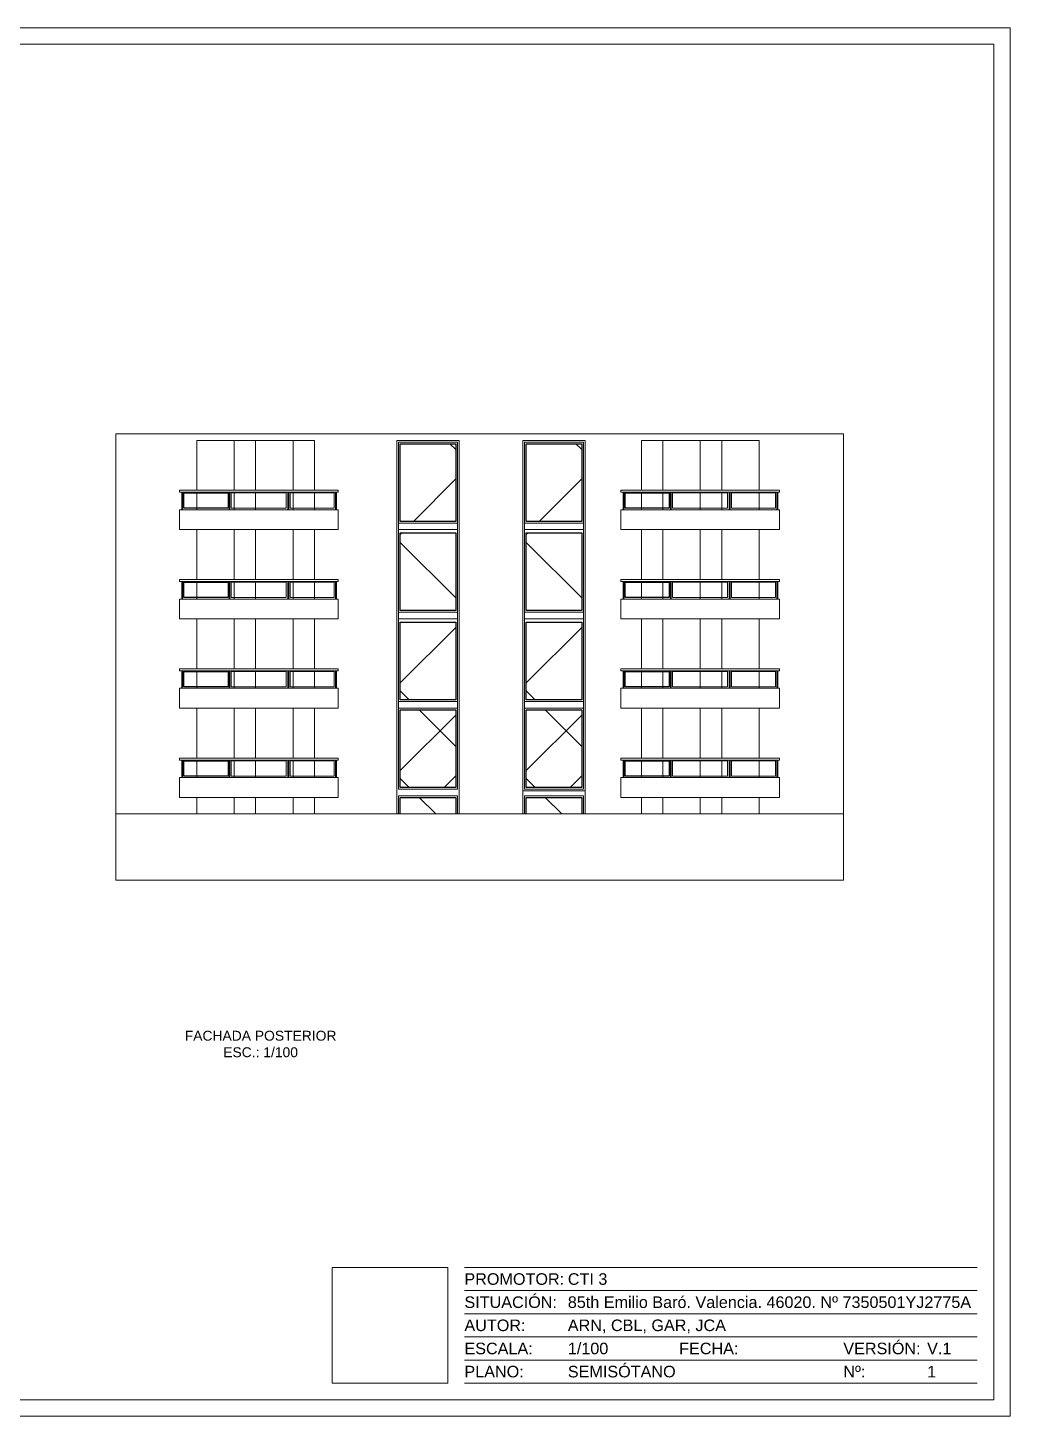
# Model space of a CAD drawing. Header units: metres. Extents: x -2 to 3328848, y -2 to 2725060.
# Drawn here: x 1664612.4 to 1664909.4, y 1363362.5 to 1363782.5 of the extents above; entities that cross this region are included whole.
import ezdxf
from ezdxf.enums import TextEntityAlignment as Align

# ---------------------------------------------------------------- set-up
doc = ezdxf.new("R2010")
doc.units = ezdxf.units.M
doc.layers.get('0').update_dxf_attribs({"color": 253, "lineweight": 0})
doc.layers.add('CAJETIN', color=7, linetype='Continuous', lineweight=0, true_color=0x000000)
doc.layers.add('DRAW', color=253, linetype='Continuous', lineweight=0)
doc.layers.add('ventanas', color=253, linetype='Continuous', lineweight=30)
doc.styles.get("Standard").update_dxf_attribs({"font": 'arial.ttf'})
picture_1 = doc.add_image_def('image1.png', size_in_pixel=(477, 477))
pattern_1 = [(45, (1644129.69, 1347351.314), (-22.45064, 22.45064), []), (135, (1644129.69, 1347351.314), (-22.45064, -22.45064), [])]
pattern_2 = [(45, (1644091.62, 1347351.314), (-22.45064, 22.45064), []), (135, (1644091.62, 1347351.314), (-22.45064, -22.45064), [])]

# ---------------------------------------------------------------- blocks, each defined once
blk = doc.blocks.new('*U96')
for p, q in [((-10, 45), (-165, 45)), ((-10, 38), (-165, 38)), ((-10, 31), (-165, 31)), ((-10, 24), (-165, 24)), ((-10, 17), (-165, 17)), ((-10, 10), (-165, 10))]:
    blk.add_line(p, q)
for points in [[(-594, 0), (0, 0), (0, 420), (-594, 420)], [(-589, 5), (-5, 5), (-5, 415), (-589, 415)], [(-170, 45), (-205, 45), (-205, 10), (-170, 10)]]:
    blk.add_lwpolyline(points, close=True)
for s, p in [('PROMOTOR:', (-165, 41.5)), ('SITUACIÓN:', (-165, 34.5)), ('AUTOR:', (-165, 27.5)), ('ESCALA:', (-165, 20.5)), ('FECHA:', (-100.09, 20.5)), ('VERSIÓN:', (-50.46, 20.5)), ('PLANO:', (-165, 13.5)), ('Nº:', (-50.46, 13.5))]:
    blk.add_text(s, height=3.5).set_placement(p, align=Align.MIDDLE_LEFT)
at = {"lineweight": 30, "flags": 104}
blk.add_attdef('NOMBRE_PROYECTO', text='', height=5, dxfattribs=at).set_placement((-165, 63.27), align=Align.TOP_LEFT)
for tag, p in [('PROMOTOR', (-133.74, 41.5)), ('SITUACION', (-133.74, 34.5)), ('AUTOR', (-133.74, 27.5)), ('1/X', (-133.74, 20.5)), ('XX/XX/XXXX', (-80.02, 20.5)), ('V.X', (-25.12, 20.5)), ('NOMBRE_PLANO', (-133.74, 13.5)), ('X', (-25.12, 13.48))]:
    blk.add_attdef(tag, text='', height=3.5).set_placement(p, align=Align.MIDDLE_LEFT)

msp = doc.modelspace()

# ---------------------------------------------------------------- hatches: boundary and pattern name
h = msp.add_hatch()
h.set_pattern_fill('ANSI37', color=256, scale=10)
h.set_pattern_definition(pattern_2)
h.paths.add_polyline_path([(1664724.987, 1363629.718), (1664724.987, 1363606.218), (1664741.768, 1363606.218), (1664741.768, 1363629.718)])
h.paths.add_polyline_path([(1664741.768, 1363633.218), (1664741.768, 1363656.718), (1664724.987, 1363656.718), (1664724.987, 1363633.218)])
h = msp.add_hatch()
h.set_pattern_fill('ANSI37', color=256, scale=10)
h.set_pattern_definition(pattern_1)
h.paths.add_polyline_path([(1664763.057, 1363629.718), (1664763.057, 1363606.218), (1664779.838, 1363606.218), (1664779.838, 1363629.718)])
h.paths.add_polyline_path([(1664779.838, 1363633.218), (1664779.838, 1363656.718), (1664763.057, 1363656.718), (1664763.057, 1363633.218)])
h = msp.add_hatch()
h.set_pattern_fill('ANSI37', color=256, scale=10)
h.set_pattern_definition(pattern_2)
h.paths.add_polyline_path([(1664724.987, 1363576.218), (1664724.987, 1363552.718), (1664741.768, 1363552.718), (1664741.768, 1363576.218)])
h.paths.add_polyline_path([(1664741.768, 1363579.218), (1664741.768, 1363602.718), (1664724.987, 1363602.718), (1664724.987, 1363579.218)])
h = msp.add_hatch()
h.set_pattern_fill('ANSI37', color=256, scale=10)
h.set_pattern_definition(pattern_1)
h.paths.add_polyline_path([(1664763.057, 1363576.218), (1664763.057, 1363552.718), (1664779.838, 1363552.718), (1664779.838, 1363576.218)])
h.paths.add_polyline_path([(1664779.838, 1363579.218), (1664779.838, 1363602.718), (1664763.057, 1363602.718), (1664763.057, 1363579.218)])
h = msp.add_hatch()
h.set_pattern_fill('ANSI37', color=256, scale=10)
h.set_pattern_definition([(45, (1644091.62, 1347324.814), (-22.45064, 22.45064), []), (135, (1644091.62, 1347324.814), (-22.45064, -22.45064), [])])
h.paths.add_polyline_path([(1664741.768, 1363576.218), (1664724.987, 1363576.218), (1664724.987, 1363552.718), (1664741.768, 1363552.718)])
h.paths.add_polyline_path([(1664724.987, 1363544.718), (1664741.768, 1363544.718), (1664741.768, 1363549.718), (1664724.987, 1363549.718)])
h = msp.add_hatch()
h.set_pattern_fill('ANSI37', color=256, scale=10)
h.set_pattern_definition([(45, (1644129.69, 1347324.814), (-22.45064, 22.45064), []), (135, (1644129.69, 1347324.814), (-22.45064, -22.45064), [])])
h.paths.add_polyline_path([(1664779.838, 1363576.218), (1664763.057, 1363576.218), (1664763.057, 1363552.718), (1664779.838, 1363552.718)])
h.paths.add_polyline_path([(1664763.057, 1363544.718), (1664779.838, 1363544.718), (1664779.838, 1363549.718), (1664763.057, 1363549.718)])

# ---------------------------------------------------------------- linework, layer by layer
for p, q in [((1664638.959, 1363659.718), (1664638.959, 1363524.718)), ((1664858.959, 1363659.718), (1664638.959, 1363659.718)), ((1664699.066, 1363657.718), (1664663.477, 1363657.718)), ((1664663.477, 1363657.718), (1664663.477, 1363642.618)), ((1664699.066, 1363657.718), (1664699.066, 1363642.618)), ((1664833.457, 1363657.716), (1664797.868, 1363657.718)), ((1664797.868, 1363657.718), (1664797.868, 1363642.618)), ((1664833.457, 1363657.716), (1664833.457, 1363642.618)), ((1664858.959, 1363524.718), (1664858.959, 1363659.718)), ((1664658.256, 1363642.618), (1664706.256, 1363642.618)), ((1664658.256, 1363642.618), (1664658.256, 1363642.01)), ((1664658.256, 1363642.01), (1664706.256, 1363642.01)), ((1664658.922, 1363636.718), (1664658.922, 1363641.823)), ((1664659.172, 1363641.823), (1664658.922, 1363641.823)), ((1664659.012, 1363641.823), (1664659.012, 1363642.01)), ((1664659.098, 1363641.823), (1664659.098, 1363642.01)), ((1664659.172, 1363641.823), (1664659.172, 1363636.718)), ((1664663.477, 1363642.01), (1664663.477, 1363636.718)), ((1664673.239, 1363636.718), (1664673.239, 1363641.823)), ((1664673.489, 1363641.823), (1664673.239, 1363641.823)), ((1664673.329, 1363641.823), (1664673.329, 1363642.01)), ((1664673.416, 1363641.823), (1664673.416, 1363642.01)), ((1664673.489, 1363641.823), (1664673.489, 1363636.718)), ((1664691.034, 1363636.718), (1664691.034, 1363641.823)), ((1664691.284, 1363641.823), (1664691.034, 1363641.823)), ((1664691.124, 1363641.823), (1664691.124, 1363642.01)), ((1664691.21, 1363641.823), (1664691.21, 1363642.01)), ((1664691.284, 1363641.823), (1664691.284, 1363636.718)), ((1664699.066, 1363642.01), (1664699.066, 1363636.718)), ((1664705.443, 1363636.718), (1664705.443, 1363641.823)), ((1664705.693, 1363641.823), (1664705.443, 1363641.823)), ((1664705.533, 1363641.823), (1664705.533, 1363642.01)), ((1664705.62, 1363641.823), (1664705.62, 1363642.01)), ((1664705.693, 1363641.823), (1664705.693, 1363636.718)), ((1664706.256, 1363642.618), (1664706.256, 1363642.01)), ((1664791.662, 1363642.618), (1664839.662, 1363642.618)), ((1664791.662, 1363642.618), (1664791.662, 1363642.01)), ((1664791.662, 1363642.01), (1664839.662, 1363642.01)), ((1664792.328, 1363636.718), (1664792.328, 1363641.823)), ((1664792.578, 1363641.823), (1664792.328, 1363641.823)), ((1664792.418, 1363641.823), (1664792.418, 1363642.01)), ((1664792.504, 1363641.823), (1664792.504, 1363642.01)), ((1664792.578, 1363641.823), (1664792.578, 1363636.718)), ((1664797.868, 1363642.01), (1664797.868, 1363636.718)), ((1664806.646, 1363636.718), (1664806.646, 1363641.823)), ((1664806.896, 1363641.823), (1664806.646, 1363641.823)), ((1664806.735, 1363641.823), (1664806.735, 1363642.01)), ((1664806.822, 1363641.823), (1664806.822, 1363642.01)), ((1664806.896, 1363641.823), (1664806.896, 1363636.718)), ((1664824.44, 1363636.718), (1664824.44, 1363641.823)), ((1664824.69, 1363641.823), (1664824.44, 1363641.823)), ((1664824.53, 1363641.823), (1664824.53, 1363642.01)), ((1664824.617, 1363641.823), (1664824.617, 1363642.01)), ((1664824.69, 1363641.823), (1664824.69, 1363636.718)), ((1664833.457, 1363642.01), (1664833.457, 1363636.718)), ((1664838.849, 1363636.718), (1664838.849, 1363641.823)), ((1664839.099, 1363641.823), (1664838.849, 1363641.823)), ((1664838.939, 1363641.823), (1664838.939, 1363642.01)), ((1664839.026, 1363641.823), (1664839.026, 1363642.01)), ((1664839.099, 1363641.823), (1664839.099, 1363636.718)), ((1664839.662, 1363642.618), (1664839.662, 1363642.01)), ((1664658.256, 1363636.718), (1664706.256, 1363636.718)), ((1664658.256, 1363636.718), (1664658.256, 1363630.718)), ((1664706.256, 1363636.718), (1664706.256, 1363630.718)), ((1664791.662, 1363636.718), (1664839.662, 1363636.718)), ((1664791.662, 1363636.718), (1664791.662, 1363630.718)), ((1664839.662, 1363636.718), (1664839.662, 1363630.718)), ((1664724.487, 1363632.718), (1664742.268, 1363632.718)), ((1664762.557, 1363632.718), (1664780.338, 1363632.718)), ((1664658.256, 1363630.718), (1664706.256, 1363630.718)), ((1664663.477, 1363630.718), (1664663.477, 1363615.618)), ((1664699.066, 1363630.718), (1664699.066, 1363615.618)), ((1664724.487, 1363630.718), (1664742.268, 1363630.718)), ((1664762.557, 1363630.718), (1664780.338, 1363630.718)), ((1664791.662, 1363630.718), (1664839.662, 1363630.718)), ((1664797.868, 1363630.718), (1664797.868, 1363615.618)), ((1664833.457, 1363630.716), (1664833.457, 1363615.618)), ((1664658.256, 1363615.618), (1664706.256, 1363615.618)), ((1664658.256, 1363615.618), (1664658.256, 1363615.01)), ((1664658.256, 1363615.01), (1664706.256, 1363615.01)), ((1664658.922, 1363609.718), (1664658.922, 1363614.823)), ((1664659.172, 1363614.823), (1664658.922, 1363614.823)), ((1664659.012, 1363614.823), (1664659.012, 1363615.01)), ((1664659.098, 1363614.823), (1664659.098, 1363615.01)), ((1664659.172, 1363614.823), (1664659.172, 1363609.718)), ((1664663.477, 1363615.01), (1664663.477, 1363609.718)), ((1664673.239, 1363609.718), (1664673.239, 1363614.823)), ((1664673.489, 1363614.823), (1664673.239, 1363614.823)), ((1664673.329, 1363614.823), (1664673.329, 1363615.01)), ((1664673.416, 1363614.823), (1664673.416, 1363615.01)), ((1664673.489, 1363614.823), (1664673.489, 1363609.718)), ((1664691.034, 1363609.718), (1664691.034, 1363614.823)), ((1664691.284, 1363614.823), (1664691.034, 1363614.823)), ((1664691.124, 1363614.823), (1664691.124, 1363615.01)), ((1664691.21, 1363614.823), (1664691.21, 1363615.01)), ((1664691.284, 1363614.823), (1664691.284, 1363609.718)), ((1664699.066, 1363615.01), (1664699.066, 1363609.718)), ((1664705.443, 1363609.718), (1664705.443, 1363614.823)), ((1664705.693, 1363614.823), (1664705.443, 1363614.823)), ((1664705.533, 1363614.823), (1664705.533, 1363615.01)), ((1664705.62, 1363614.823), (1664705.62, 1363615.01)), ((1664705.693, 1363614.823), (1664705.693, 1363609.718)), ((1664706.256, 1363615.618), (1664706.256, 1363615.01)), ((1664791.662, 1363615.618), (1664839.662, 1363615.618)), ((1664791.662, 1363615.618), (1664791.662, 1363615.01)), ((1664791.662, 1363615.01), (1664839.662, 1363615.01)), ((1664792.328, 1363609.718), (1664792.328, 1363614.823)), ((1664792.578, 1363614.823), (1664792.328, 1363614.823)), ((1664792.418, 1363614.823), (1664792.418, 1363615.01)), ((1664792.504, 1363614.823), (1664792.504, 1363615.01)), ((1664792.578, 1363614.823), (1664792.578, 1363609.718)), ((1664797.868, 1363615.01), (1664797.868, 1363609.718)), ((1664806.646, 1363609.718), (1664806.646, 1363614.823)), ((1664806.896, 1363614.823), (1664806.646, 1363614.823)), ((1664806.735, 1363614.823), (1664806.735, 1363615.01)), ((1664806.822, 1363614.823), (1664806.822, 1363615.01)), ((1664806.896, 1363614.823), (1664806.896, 1363609.718)), ((1664824.44, 1363609.718), (1664824.44, 1363614.823)), ((1664824.69, 1363614.823), (1664824.44, 1363614.823)), ((1664824.53, 1363614.823), (1664824.53, 1363615.01)), ((1664824.617, 1363614.823), (1664824.617, 1363615.01)), ((1664824.69, 1363614.823), (1664824.69, 1363609.718)), ((1664833.457, 1363615.01), (1664833.457, 1363609.718)), ((1664838.849, 1363609.718), (1664838.849, 1363614.823)), ((1664839.099, 1363614.823), (1664838.849, 1363614.823)), ((1664838.939, 1363614.823), (1664838.939, 1363615.01)), ((1664839.026, 1363614.823), (1664839.026, 1363615.01)), ((1664839.099, 1363614.823), (1664839.099, 1363609.718)), ((1664839.662, 1363615.618), (1664839.662, 1363615.01)), ((1664658.256, 1363609.718), (1664706.256, 1363609.718)), ((1664658.256, 1363609.718), (1664658.256, 1363603.718)), ((1664706.256, 1363609.718), (1664706.256, 1363603.718)), ((1664724.487, 1363605.718), (1664742.268, 1363605.718)), ((1664762.557, 1363605.718), (1664780.338, 1363605.718)), ((1664791.662, 1363609.718), (1664839.662, 1363609.718)), ((1664791.662, 1363609.718), (1664791.662, 1363603.718)), ((1664839.662, 1363609.718), (1664839.662, 1363603.718)), ((1664658.256, 1363603.718), (1664706.256, 1363603.718)), ((1664663.477, 1363603.718), (1664663.477, 1363588.618)), ((1664699.066, 1363603.718), (1664699.066, 1363588.618)), ((1664724.487, 1363603.718), (1664742.268, 1363603.718)), ((1664762.557, 1363603.718), (1664780.338, 1363603.718)), ((1664791.662, 1363603.718), (1664839.662, 1363603.718)), ((1664797.87, 1363603.718), (1664797.87, 1363588.618)), ((1664833.46, 1363603.718), (1664833.46, 1363588.618)), ((1664658.256, 1363588.618), (1664706.256, 1363588.618)), ((1664658.256, 1363588.618), (1664658.256, 1363588.01)), ((1664658.256, 1363588.01), (1664706.256, 1363588.01)), ((1664658.922, 1363582.718), (1664658.922, 1363587.823)), ((1664659.172, 1363587.823), (1664658.922, 1363587.823)), ((1664659.012, 1363587.823), (1664659.012, 1363588.01)), ((1664659.098, 1363587.823), (1664659.098, 1363588.01)), ((1664659.172, 1363587.823), (1664659.172, 1363582.718)), ((1664663.477, 1363588.01), (1664663.477, 1363582.718)), ((1664673.239, 1363582.718), (1664673.239, 1363587.823)), ((1664673.489, 1363587.823), (1664673.239, 1363587.823)), ((1664673.329, 1363587.823), (1664673.329, 1363588.01)), ((1664673.416, 1363587.823), (1664673.416, 1363588.01)), ((1664673.489, 1363587.823), (1664673.489, 1363582.718)), ((1664691.034, 1363582.718), (1664691.034, 1363587.823)), ((1664691.284, 1363587.823), (1664691.034, 1363587.823)), ((1664691.124, 1363587.823), (1664691.124, 1363588.01)), ((1664691.21, 1363587.823), (1664691.21, 1363588.01)), ((1664691.284, 1363587.823), (1664691.284, 1363582.718)), ((1664699.066, 1363588.01), (1664699.066, 1363582.718)), ((1664705.443, 1363582.718), (1664705.443, 1363587.823)), ((1664705.693, 1363587.823), (1664705.443, 1363587.823)), ((1664705.533, 1363587.823), (1664705.533, 1363588.01)), ((1664705.62, 1363587.823), (1664705.62, 1363588.01)), ((1664705.693, 1363587.823), (1664705.693, 1363582.718)), ((1664706.256, 1363588.618), (1664706.256, 1363588.01)), ((1664791.662, 1363588.618), (1664839.662, 1363588.618)), ((1664791.662, 1363588.618), (1664791.662, 1363588.01)), ((1664791.662, 1363588.01), (1664839.662, 1363588.01)), ((1664792.328, 1363582.718), (1664792.328, 1363587.823)), ((1664792.578, 1363587.823), (1664792.328, 1363587.823)), ((1664792.418, 1363587.823), (1664792.418, 1363588.01)), ((1664792.504, 1363587.823), (1664792.504, 1363588.01)), ((1664792.578, 1363587.823), (1664792.578, 1363582.718)), ((1664797.87, 1363588.01), (1664797.87, 1363582.718)), ((1664806.646, 1363582.718), (1664806.646, 1363587.823)), ((1664806.896, 1363587.823), (1664806.646, 1363587.823)), ((1664806.735, 1363587.823), (1664806.735, 1363588.01)), ((1664806.822, 1363587.823), (1664806.822, 1363588.01)), ((1664806.896, 1363587.823), (1664806.896, 1363582.718)), ((1664824.44, 1363582.718), (1664824.44, 1363587.823)), ((1664824.69, 1363587.823), (1664824.44, 1363587.823)), ((1664824.53, 1363587.823), (1664824.53, 1363588.01)), ((1664824.617, 1363587.823), (1664824.617, 1363588.01)), ((1664824.69, 1363587.823), (1664824.69, 1363582.718)), ((1664833.46, 1363588.01), (1664833.46, 1363582.718)), ((1664838.849, 1363582.718), (1664838.849, 1363587.823)), ((1664839.099, 1363587.823), (1664838.849, 1363587.823)), ((1664838.939, 1363587.823), (1664838.939, 1363588.01)), ((1664839.026, 1363587.823), (1664839.026, 1363588.01)), ((1664839.099, 1363587.823), (1664839.099, 1363582.718)), ((1664839.662, 1363588.618), (1664839.662, 1363588.01)), ((1664658.256, 1363582.718), (1664706.256, 1363582.718)), ((1664658.256, 1363582.718), (1664658.256, 1363576.718)), ((1664706.256, 1363582.718), (1664706.256, 1363576.718)), ((1664791.662, 1363582.718), (1664839.662, 1363582.718)), ((1664791.662, 1363582.718), (1664791.662, 1363576.718)), ((1664839.662, 1363582.718), (1664839.662, 1363576.718)), ((1664658.256, 1363576.718), (1664706.256, 1363576.718)), ((1664663.477, 1363576.718), (1664663.477, 1363561.618)), ((1664699.066, 1363576.718), (1664699.066, 1363561.618)), ((1664724.487, 1363578.718), (1664742.268, 1363578.718)), ((1664762.557, 1363578.718), (1664780.338, 1363578.718)), ((1664791.662, 1363576.718), (1664839.662, 1363576.718)), ((1664797.87, 1363576.718), (1664797.87, 1363561.618)), ((1664833.46, 1363576.716), (1664833.46, 1363561.618)), ((1664658.256, 1363561.618), (1664706.256, 1363561.618)), ((1664658.256, 1363561.618), (1664658.256, 1363561.01)), ((1664658.256, 1363561.01), (1664706.256, 1363561.01)), ((1664658.922, 1363555.718), (1664658.922, 1363560.823)), ((1664659.172, 1363560.823), (1664658.922, 1363560.823)), ((1664659.012, 1363560.823), (1664659.012, 1363561.01)), ((1664659.098, 1363560.823), (1664659.098, 1363561.01)), ((1664659.172, 1363560.823), (1664659.172, 1363555.718)), ((1664663.477, 1363561.01), (1664663.477, 1363555.718)), ((1664673.239, 1363555.718), (1664673.239, 1363560.823)), ((1664673.489, 1363560.823), (1664673.239, 1363560.823)), ((1664673.329, 1363560.823), (1664673.329, 1363561.01)), ((1664673.416, 1363560.823), (1664673.416, 1363561.01)), ((1664673.489, 1363560.823), (1664673.489, 1363555.718)), ((1664691.034, 1363555.718), (1664691.034, 1363560.823)), ((1664691.284, 1363560.823), (1664691.034, 1363560.823)), ((1664691.124, 1363560.823), (1664691.124, 1363561.01)), ((1664691.21, 1363560.823), (1664691.21, 1363561.01)), ((1664691.284, 1363560.823), (1664691.284, 1363555.718)), ((1664699.066, 1363561.01), (1664699.066, 1363555.718)), ((1664705.443, 1363555.718), (1664705.443, 1363560.823)), ((1664705.693, 1363560.823), (1664705.443, 1363560.823)), ((1664705.533, 1363560.823), (1664705.533, 1363561.01)), ((1664705.62, 1363560.823), (1664705.62, 1363561.01)), ((1664705.693, 1363560.823), (1664705.693, 1363555.718)), ((1664706.256, 1363561.618), (1664706.256, 1363561.01)), ((1664791.662, 1363561.618), (1664839.662, 1363561.618)), ((1664791.662, 1363561.618), (1664791.662, 1363561.01)), ((1664791.662, 1363561.01), (1664839.662, 1363561.01)), ((1664792.328, 1363555.718), (1664792.328, 1363560.823)), ((1664792.578, 1363560.823), (1664792.328, 1363560.823)), ((1664792.418, 1363560.823), (1664792.418, 1363561.01)), ((1664792.504, 1363560.823), (1664792.504, 1363561.01)), ((1664792.578, 1363560.823), (1664792.578, 1363555.718)), ((1664797.87, 1363561.01), (1664797.87, 1363555.718)), ((1664806.646, 1363555.718), (1664806.646, 1363560.823)), ((1664806.896, 1363560.823), (1664806.646, 1363560.823)), ((1664806.736, 1363560.823), (1664806.736, 1363561.01)), ((1664806.822, 1363560.823), (1664806.822, 1363561.01)), ((1664806.896, 1363560.823), (1664806.896, 1363555.718)), ((1664824.44, 1363555.718), (1664824.44, 1363560.823)), ((1664824.69, 1363560.823), (1664824.44, 1363560.823)), ((1664824.53, 1363560.823), (1664824.53, 1363561.01)), ((1664824.617, 1363560.823), (1664824.617, 1363561.01)), ((1664824.69, 1363560.823), (1664824.69, 1363555.718)), ((1664833.46, 1363561.01), (1664833.46, 1363555.718)), ((1664838.849, 1363555.718), (1664838.849, 1363560.823)), ((1664839.099, 1363560.823), (1664838.849, 1363560.823)), ((1664838.939, 1363560.823), (1664838.939, 1363561.01)), ((1664839.026, 1363560.823), (1664839.026, 1363561.01)), ((1664839.099, 1363560.823), (1664839.099, 1363555.718)), ((1664839.662, 1363561.618), (1664839.662, 1363561.01)), ((1664658.256, 1363555.718), (1664706.256, 1363555.718)), ((1664658.256, 1363555.718), (1664658.256, 1363549.718)), ((1664706.256, 1363555.718), (1664706.256, 1363549.718)), ((1664791.662, 1363555.718), (1664839.662, 1363555.718)), ((1664791.662, 1363555.718), (1664791.662, 1363549.718)), ((1664839.662, 1363555.718), (1664839.662, 1363549.718)), ((1664724.487, 1363552.218), (1664742.268, 1363552.218)), ((1664658.256, 1363549.718), (1664706.256, 1363549.718)), ((1664663.477, 1363549.718), (1664663.477, 1363544.718)), ((1664699.066, 1363549.718), (1664699.066, 1363544.718)), ((1664791.662, 1363549.718), (1664839.662, 1363549.718)), ((1664797.87, 1363549.718), (1664797.87, 1363544.718)), ((1664833.46, 1363549.716), (1664833.46, 1363544.718)), ((1664638.959, 1363544.718), (1664858.959, 1363544.718)), ((1664858.959, 1363524.718), (1664638.959, 1363524.718))]:
    msp.add_line(p, q)
for points in [[(1664723.987, 1363544.718), (1664723.987, 1363657.718), (1664742.768, 1363657.718), (1664742.768, 1363544.718)], [(1664762.057, 1363544.718), (1664762.057, 1363657.718), (1664780.838, 1363657.718), (1664780.838, 1363544.718)], [(1664724.487, 1363544.718), (1664724.487, 1363550.218), (1664742.268, 1363550.218), (1664742.268, 1363544.718)], [(1664762.557, 1363544.718), (1664762.557, 1363550.218), (1664780.338, 1363550.218), (1664780.338, 1363544.718)], [(1664742.768, 1363524.718), (1664723.987, 1363524.718)], [(1664780.838, 1363524.718), (1664780.838, 1363524.718), (1664762.057, 1363524.718)]]:
    msp.add_lwpolyline(points)
for points in [[(1664724.487, 1363657.218), (1664742.268, 1363657.218), (1664742.268, 1363552.218), (1664724.487, 1363552.218)], [(1664762.057, 1363657.718), (1664780.838, 1363657.718), (1664780.838, 1363551.718), (1664762.057, 1363551.718)], [(1664762.557, 1363657.218), (1664780.338, 1363657.218), (1664780.338, 1363552.218), (1664762.557, 1363552.218)], [(1664724.487, 1363576.718), (1664742.268, 1363576.718), (1664742.268, 1363552.218), (1664724.487, 1363552.218)], [(1664762.557, 1363576.718), (1664780.338, 1363576.718), (1664780.338, 1363552.218), (1664762.557, 1363552.218)]]:
    msp.add_lwpolyline(points, close=True)
at = {"layer": 'CAJETIN', "linetype": 'Continuous'}
for points in [[(1664909.379, 1363782.529), (1664315.379, 1363782.529), (1664315.379, 1363362.529), (1664909.379, 1363362.529)], [(1664904.379, 1363777.529), (1664320.379, 1363777.529), (1664320.379, 1363367.529), (1664904.379, 1363367.529)]]:
    msp.add_lwpolyline(points, close=True, dxfattribs=at)
at = {"layer": 'DRAW'}
for p, q in [((1664674.786, 1363657.718), (1664674.786, 1363642.618)), ((1664681.269, 1363657.718), (1664681.269, 1363642.618)), ((1664692.58, 1363657.718), (1664692.58, 1363642.618)), ((1664804.353, 1363657.718), (1664804.353, 1363642.618)), ((1664815.665, 1363657.718), (1664815.665, 1363642.618)), ((1664822.148, 1363657.718), (1664822.148, 1363642.618)), ((1664673.366, 1363642.01), (1664673.416, 1363642.01)), ((1664674.786, 1363642.01), (1664674.786, 1363636.718)), ((1664681.269, 1363642.01), (1664681.269, 1363636.718)), ((1664691.16, 1363642.01), (1664691.21, 1363642.01)), ((1664692.58, 1363642.01), (1664692.58, 1363636.718)), ((1664705.57, 1363642.01), (1664705.62, 1363642.01)), ((1664804.353, 1363642.01), (1664804.353, 1363636.718)), ((1664806.772, 1363642.01), (1664806.822, 1363642.01)), ((1664815.665, 1363642.01), (1664815.665, 1363636.718)), ((1664822.148, 1363642.01), (1664822.148, 1363636.718)), ((1664824.567, 1363642.01), (1664824.617, 1363642.01)), ((1664838.976, 1363642.01), (1664839.026, 1363642.01)), ((1664674.786, 1363630.718), (1664674.786, 1363615.618)), ((1664681.269, 1363630.718), (1664681.269, 1363615.618)), ((1664692.581, 1363630.718), (1664692.58, 1363615.618)), ((1664804.353, 1363630.718), (1664804.353, 1363615.618)), ((1664815.665, 1363630.718), (1664815.665, 1363615.618)), ((1664822.148, 1363630.718), (1664822.148, 1363615.618)), ((1664673.366, 1363615.01), (1664673.416, 1363615.01)), ((1664674.786, 1363615.01), (1664674.786, 1363609.718)), ((1664681.269, 1363615.01), (1664681.269, 1363609.718)), ((1664691.16, 1363615.01), (1664691.21, 1363615.01)), ((1664692.58, 1363615.01), (1664692.58, 1363609.718)), ((1664705.57, 1363615.01), (1664705.62, 1363615.01)), ((1664804.353, 1363615.01), (1664804.353, 1363609.718)), ((1664806.772, 1363615.01), (1664806.822, 1363615.01)), ((1664815.665, 1363615.01), (1664815.665, 1363609.718)), ((1664822.148, 1363615.01), (1664822.148, 1363609.718)), ((1664824.567, 1363615.01), (1664824.617, 1363615.01)), ((1664838.976, 1363615.01), (1664839.026, 1363615.01)), ((1664674.786, 1363603.718), (1664674.786, 1363588.618)), ((1664681.269, 1363603.718), (1664681.269, 1363588.618)), ((1664692.58, 1363603.718), (1664692.58, 1363588.618)), ((1664804.356, 1363603.718), (1664804.356, 1363588.618)), ((1664815.667, 1363603.718), (1664815.667, 1363588.618)), ((1664822.15, 1363603.718), (1664822.151, 1363588.618)), ((1664673.366, 1363588.01), (1664673.416, 1363588.01)), ((1664674.786, 1363588.01), (1664674.786, 1363582.718)), ((1664674.786, 1363588.01), (1664674.786, 1363582.718)), ((1664681.269, 1363588.01), (1664681.269, 1363582.718)), ((1664691.16, 1363588.01), (1664691.21, 1363588.01)), ((1664692.58, 1363588.01), (1664692.58, 1363582.718)), ((1664705.57, 1363588.01), (1664705.62, 1363588.01)), ((1664804.356, 1363588.01), (1664804.356, 1363582.718)), ((1664806.772, 1363588.01), (1664806.822, 1363588.01)), ((1664815.667, 1363588.01), (1664815.668, 1363582.718)), ((1664822.151, 1363588.01), (1664822.151, 1363582.718)), ((1664824.567, 1363588.01), (1664824.617, 1363588.01)), ((1664838.976, 1363588.01), (1664839.026, 1363588.01)), ((1664674.786, 1363576.718), (1664674.786, 1363561.618)), ((1664681.269, 1363576.718), (1664681.269, 1363561.618)), ((1664692.58, 1363576.718), (1664692.58, 1363561.618)), ((1664804.356, 1363576.718), (1664804.356, 1363561.618)), ((1664815.667, 1363576.718), (1664815.667, 1363561.618)), ((1664822.15, 1363576.718), (1664822.151, 1363561.618)), ((1664673.366, 1363561.01), (1664673.416, 1363561.01)), ((1664674.786, 1363561.01), (1664674.786, 1363555.718)), ((1664674.786, 1363561.01), (1664674.786, 1363555.718)), ((1664681.269, 1363561.01), (1664681.269, 1363555.718)), ((1664691.16, 1363561.01), (1664691.21, 1363561.01)), ((1664692.58, 1363561.01), (1664692.58, 1363555.718)), ((1664705.57, 1363561.01), (1664705.62, 1363561.01)), ((1664804.356, 1363561.01), (1664804.356, 1363555.718)), ((1664806.772, 1363561.01), (1664806.822, 1363561.01)), ((1664815.667, 1363561.01), (1664815.668, 1363555.718)), ((1664822.151, 1363561.01), (1664822.151, 1363555.718)), ((1664824.567, 1363561.01), (1664824.617, 1363561.01)), ((1664838.976, 1363561.01), (1664839.026, 1363561.01)), ((1664674.786, 1363549.718), (1664674.786, 1363544.718)), ((1664681.269, 1363549.718), (1664681.269, 1363544.718)), ((1664692.58, 1363549.718), (1664692.58, 1363544.718)), ((1664804.356, 1363549.718), (1664804.356, 1363544.718)), ((1664815.667, 1363549.718), (1664815.667, 1363544.718)), ((1664822.15, 1363549.718), (1664822.151, 1363544.718))]:
    msp.add_line(p, q, dxfattribs=at)
for points in [[(1664673.873, 1363641.823), (1664690.509, 1363641.823), (1664690.509, 1363637.163), (1664673.873, 1363637.163)], [(1664691.667, 1363641.823), (1664705.024, 1363641.823), (1664705.024, 1363637.163), (1664691.667, 1363637.163)], [(1664807.279, 1363641.823), (1664823.915, 1363641.823), (1664823.915, 1363637.163), (1664807.279, 1363637.163)], [(1664825.074, 1363641.823), (1664838.431, 1363641.823), (1664838.431, 1363637.163), (1664825.074, 1363637.163)], [(1664673.873, 1363614.823), (1664690.509, 1363614.823), (1664690.509, 1363610.163), (1664673.873, 1363610.163)], [(1664691.667, 1363614.823), (1664705.024, 1363614.823), (1664705.024, 1363610.163), (1664691.667, 1363610.163)], [(1664807.279, 1363614.823), (1664823.915, 1363614.823), (1664823.915, 1363610.163), (1664807.279, 1363610.163)], [(1664825.074, 1363614.823), (1664838.431, 1363614.823), (1664838.431, 1363610.163), (1664825.074, 1363610.163)], [(1664673.873, 1363587.823), (1664690.509, 1363587.823), (1664690.509, 1363583.163), (1664673.873, 1363583.163)], [(1664691.667, 1363587.823), (1664705.024, 1363587.823), (1664705.024, 1363583.163), (1664691.667, 1363583.163)], [(1664807.279, 1363587.823), (1664823.915, 1363587.823), (1664823.915, 1363583.163), (1664807.279, 1363583.163)], [(1664825.074, 1363587.823), (1664838.431, 1363587.823), (1664838.431, 1363583.163), (1664825.074, 1363583.163)], [(1664673.873, 1363560.823), (1664690.509, 1363560.823), (1664690.509, 1363556.163), (1664673.873, 1363556.163)], [(1664691.667, 1363560.823), (1664705.024, 1363560.823), (1664705.024, 1363556.163), (1664691.667, 1363556.163)], [(1664807.279, 1363560.823), (1664823.915, 1363560.823), (1664823.915, 1363556.163), (1664807.279, 1363556.163)], [(1664825.074, 1363560.823), (1664838.431, 1363560.823), (1664838.431, 1363556.163), (1664825.074, 1363556.163)]]:
    msp.add_lwpolyline(points, close=True, dxfattribs=at)
at = {"layer": 'ventanas'}
for points in [[(1664724.987, 1363656.718), (1664741.768, 1363656.718), (1664741.768, 1363633.218), (1664724.987, 1363633.218)], [(1664763.057, 1363656.718), (1664779.838, 1363656.718), (1664779.838, 1363633.218), (1664763.057, 1363633.218)], [(1664659.555, 1363641.823), (1664672.912, 1363641.823), (1664672.912, 1363637.163), (1664659.555, 1363637.163)], [(1664792.961, 1363641.823), (1664806.318, 1363641.823), (1664806.318, 1363637.163), (1664792.961, 1363637.163)], [(1664724.987, 1363629.718), (1664741.768, 1363629.718), (1664741.768, 1363606.218), (1664724.987, 1363606.218)], [(1664763.057, 1363629.718), (1664779.838, 1363629.718), (1664779.838, 1363606.218), (1664763.057, 1363606.218)], [(1664659.555, 1363614.823), (1664672.912, 1363614.823), (1664672.912, 1363610.163), (1664659.555, 1363610.163)], [(1664792.961, 1363614.823), (1664806.318, 1363614.823), (1664806.318, 1363610.163), (1664792.961, 1363610.163)], [(1664724.987, 1363602.718), (1664741.768, 1363602.718), (1664741.768, 1363579.218), (1664724.987, 1363579.218)], [(1664763.057, 1363602.718), (1664779.838, 1363602.718), (1664779.838, 1363579.218), (1664763.057, 1363579.218)], [(1664659.555, 1363587.823), (1664672.912, 1363587.823), (1664672.912, 1363583.163), (1664659.555, 1363583.163)], [(1664792.961, 1363587.823), (1664806.318, 1363587.823), (1664806.318, 1363583.163), (1664792.961, 1363583.163)], [(1664724.987, 1363576.218), (1664741.768, 1363576.218), (1664741.768, 1363552.718), (1664724.987, 1363552.718)], [(1664763.057, 1363576.218), (1664779.838, 1363576.218), (1664779.838, 1363552.718), (1664763.057, 1363552.718)], [(1664659.555, 1363560.823), (1664672.912, 1363560.823), (1664672.912, 1363556.163), (1664659.555, 1363556.163)], [(1664792.961, 1363560.823), (1664806.318, 1363560.823), (1664806.318, 1363556.163), (1664792.961, 1363556.163)]]:
    msp.add_lwpolyline(points, close=True, dxfattribs=at)
for points in [[(1664724.987, 1363544.718), (1664724.987, 1363549.718), (1664741.768, 1363549.718), (1664741.768, 1363544.718)], [(1664763.057, 1363544.718), (1664763.057, 1363549.718), (1664779.838, 1363549.718), (1664779.838, 1363544.718)]]:
    msp.add_lwpolyline(points, dxfattribs=at)

# ---------------------------------------------------------------- block references
at = {"layer": 'CAJETIN'}
msp.add_blockref('*U96', (1664909.379, 1363362.529), dxfattribs=at).add_auto_attribs({'PROMOTOR': 'CTI 3', 'SITUACION': '85th Emilio Baró. Valencia. 46020. Nº 7350501YJ2775A', 'AUTOR': 'ARN, CBL, GAR, JCA', '1/X': '1/100', 'NOMBRE_PLANO': 'SEMISÓTANO', 'V.X': 'V.1', 'X': '1'})

# ---------------------------------------------------------------- texts
at = {"linetype": 'Continuous', "insert": (1664642.51, 1363479.132), "char_height": 3, "attachment_point": 1}
msp.add_mtext_dynamic_manual_height_columns('\\pxqc;FACHADA POSTERIOR\\PESC.: 1/100', width=80.50964, gutter_width=125, heights=[0], dxfattribs=at)

# ---------------------------------------------------------------- pictures from other files: only their frames are drawn
image = msp.add_image(picture_1, insert=(1664704.379, 1363372.529), size_in_units=(35, 35))
image.dxf.flags = 7

doc.saveas('drawing.dxf')
